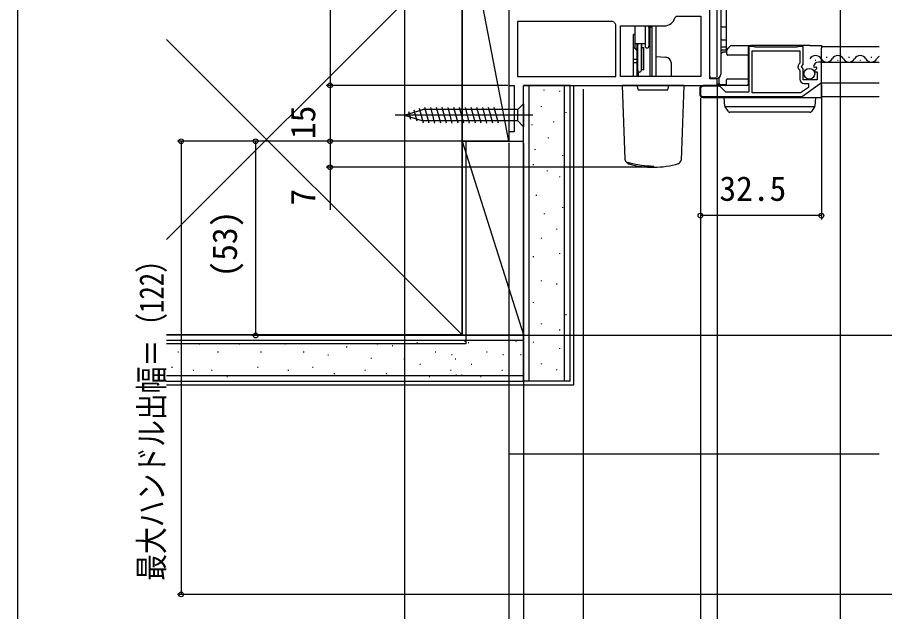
# Model space of a CAD drawing. Units: millimetres, scale not verified. Extents: x -525 to 525, y -783 to 778.
# Drawn here: x -525 to -292, y -627.9 to -468.2 of the extents above; entities that cross this region are included whole.
import ezdxf
from ezdxf.enums import TextEntityAlignment as Align

# ---------------------------------------------------------------- set-up
doc = ezdxf.new("R2010")
doc.units = ezdxf.units.MM
doc.header["$LTSCALE"] = 4
for name, color, linetype in [('0-3_YKK_11', 7, 'Continuous'), ('0-4_YKK_12', 2, 'Continuous'), ('0-5_YKK_13', 4, 'Continuous'), ('0-7_YKK_D', 6, 'Continuous'), ('0-8_YKK_ZWAK', 7, 'Continuous'), ('0-9_YSS_K', 3, 'Continuous'), ('0-A_YSS_KE', 3, 'Continuous')]:
    doc.layers.add(name, color=color, linetype=linetype)
doc.styles.add('ＭＳ ゴシック', font='')
doc.styles.get('ＭＳ ゴシック').set_extended_font_data('MS Gothic')

msp = doc.modelspace()

# ---------------------------------------------------------------- linework, layer by layer
at = {"layer": '0-3_YKK_11'}
for p, q in [((-336.59, -486.682), (-340.8, -486.682)), ((-314.119, -489.356), (-309.299, -485.991)), ((-341.5, -487.382), (-341.5, -488.782)), ((-340.8, -489.482), (-314.52, -489.482))]:
    msp.add_line(p, q, dxfattribs=at)
for points in [[(-393, -372.482), (-393, -433.082), (-421, -433.082), (-421, -436.482), (-419.1, -436.482), (-418.6, -435.982), (-418.1, -435.482), (-393, -435.482), (-393, -486.482), (-391.5, -486.482), (-391.5, -498.982), (-393, -498.982), (-393, -501.482), (-389, -501.482), (-389, -486.482), (-337, -486.482), (-337, -484.682), (-339, -484.682), (-339, -459.982), (-342.3, -459.982)], [(-348.381, -468.264), (-347.895, -467.882), (-341.4, -467.882), (-341.4, -484.082)], [(-364.711, -469.458), (-365.092, -469.282), (-390.6, -469.282), (-390.6, -484.082)], [(-390.6, -484.082), (-364.2, -484.082), (-364.2, -470.174), (-364.376, -469.793)], [(-341.4, -484.082), (-363, -484.082), (-363, -470.482), (-351.2, -470.482)], [(-311.099, -481.364), (-310.848, -481.575), (-310.529, -481.49), (-310.259, -481.958), (-310.836, -482.535), (-310.734, -482.782), (-310.1, -482.782), (-310.1, -484.982), (-313.9, -484.982), (-313.9, -481.982), (-314.2, -481.682), (-314.353, -481.353), (-313.9, -480.813), (-313.9, -475.982), (-315.227, -475.982), (-315.4, -476.082), (-315.573, -476.182), (-326.827, -476.182), (-327, -476.082), (-327.173, -475.982), (-328.5, -475.982), (-328.5, -488.282), (-334.7, -488.282), (-336.095, -486.887)], [(-314.615, -488.482), (-327.6, -488.482), (-327.6, -477.182), (-314.8, -477.182), (-314.8, -480.486), (-315.043, -480.775)], [(-309, -485.417), (-309, -480.182), (-309.805, -480.182)], [(-314.907, -482.324), (-314.8, -482.554), (-314.8, -484.782)], [(-313.6, -485.982), (-312.5, -485.982), (-312.5, -487.006), (-314.615, -488.482)]]:
    msp.add_lwpolyline(points, dxfattribs=at)
for centre, radius, start, end in [((-351.2, -467.582), 2.9, 270.00001, 346.39104), ((-362.5, -467.582), 2.9, 220.32022, 229.67978), ((-314.2, -481.482), 1.1, 139.99999, 229.99481), ((-309.805, -481.482), 1.3, 89.99998, 174.7841), ((-340.8, -487.382), 0.7, 90.00001, 179.99999), ((-336.59, -487.382), 0.7, 45.00004, 90.00003), ((-313.6, -484.782), 1.2, 180.00001, 269.99999), ((-309.7, -485.417), 0.7, 304.91937, 359.99998), ((-340.8, -488.782), 0.7, 180.00001, 269.99999), ((-314.52, -488.782), 0.7, 269.99992, 304.91935)]:
    msp.add_arc(centre, radius, start, end, dxfattribs=at)
at = {"layer": '0-4_YKK_12'}
for p, q in [((-309, -475.982), (-293.513, -475.982)), ((-310.7, -479.682), (-310.5, -479.682)), ((-307.7, -478.922), (-307.5, -478.922)), ((-304.7, -479.682), (-304.5, -479.682)), ((-301.7, -478.922), (-301.5, -478.922)), ((-298.7, -479.682), (-298.5, -479.682)), ((-295.7, -478.922), (-295.5, -478.922)), ((-309, -480.182), (-293.513, -480.182)), ((-309, -485.782), (-293.513, -485.782)), ((-309, -489.482), (-293.513, -489.482))]:
    msp.add_line(p, q, dxfattribs=at)
msp.add_lwpolyline([(-334.5, -477.482), (-334.5, -461.982), (-293.513, -461.982)], dxfattribs=at)
for centre, start, end in [((-310.6, -480.14), 29.20254, 150.79746), ((-307.6, -478.463), 209.20254, 330.79746), ((-304.6, -480.14), 29.20254, 150.79746), ((-301.6, -478.463), 209.20254, 330.79746), ((-298.6, -480.14), 29.20254, 150.79746), ((-295.6, -478.463), 209.20254, 330.79746), ((-292.6, -480.14), 122.10331, 150.79746)]:
    msp.add_arc(centre, 1.718, start, end, dxfattribs=at)
at = {"layer": '0-5_YKK_13'}
for p, q in [((-339, -483.482), (-339, -462.982)), ((-336, -462.982), (-336, -483.482)), ((-359.1, -470.482), (-359.1, -475.332)), ((-356.35, -470.482), (-356.35, -470.776)), ((-355.35, -470.482), (-355.35, -475.909)), ((-355, -484.082), (-355, -470.482)), ((-355, -475.332), (-355, -470.482)), ((-353.5, -470.482), (-353.5, -484.082)), ((-359.1, -472.782), (-359.5, -472.782)), ((-359.5, -484.082), (-359.5, -472.782)), ((-356.35, -470.776), (-356.35, -475.909)), ((-356.35, -470.776), (-356.35, -475.909)), ((-355, -470.703), (-354.5, -470.703)), ((-354.5, -484.082), (-354.5, -470.703)), ((-335.705, -470.687), (-334.5, -470.708)), ((-335.705, -474.187), (-334.5, -474.208)), ((-359, -476.475), (-359.5, -476.475)), ((-356.35, -475.332), (-359.1, -475.332)), ((-359, -476.475), (-359, -475.332)), ((-358.5, -477.074), (-359, -476.475)), ((-358.5, -484.082), (-358.5, -475.332)), ((-358.5, -476.782), (-358.35, -476.782)), ((-358.5, -476.782), (-358.5, -481.782)), ((-358.35, -482.382), (-358.35, -475.332)), ((-357.35, -475.332), (-357.35, -482.382)), ((-357.35, -482.382), (-357.35, -475.682)), ((-357.35, -476.782), (-357.2, -476.782)), ((-357.2, -482.282), (-357.2, -476.282)), ((-357.2, -476.282), (-356.7, -476.282)), ((-356.7, -482.282), (-356.7, -476.282)), ((-355, -475.332), (-355.35, -475.332)), ((-335.7, -476.982), (-336, -476.982)), ((-336, -477.91), (-335.584, -477.554)), ((-334.5, -476.156), (-335.705, -476.177)), ((-334.5, -476.982), (-335.7, -476.982)), ((-335.389, -477.482), (-334.421, -477.482)), ((-334.427, -478.079), (-334.418, -477.077)), ((-334.213, -476.588), (-333.894, -476.27)), ((-333.894, -476.27), (-333.612, -475.987)), ((-333.117, -475.782), (-328, -475.782)), ((-328.7, -476.482), (-328.7, -484.982)), ((-313.096, -475.782), (-328, -475.782)), ((-312.106, -475.782), (-313.096, -475.782)), ((-312.106, -475.782), (-309, -475.782)), ((-309, -475.782), (-309, -476.482)), ((-309, -480.182), (-309, -476.482)), ((-358.5, -479.524), (-359.5, -479.524)), ((-353.5, -478.657), (-350.769, -478.863)), ((-328.7, -478.382), (-334.127, -478.382)), ((-358.5, -480.44), (-359.5, -480.44)), ((-358.35, -481.782), (-358.5, -481.782)), ((-357.2, -481.782), (-357.35, -481.782)), ((-356.7, -482.282), (-357.2, -482.282)), ((-349.4, -480.358), (-349.4, -484.082)), ((-309, -484.982), (-309, -480.182)), ((-358.2, -482.982), (-358.5, -482.682)), ((-358.2, -482.982), (-358.2, -484.082)), ((-339, -483.982), (-339, -483.482)), ((-337, -484.482), (-338.5, -484.482)), ((-336.483, -485.984), (-336.497, -484.346)), ((-362.5, -486.482), (-361.809, -506.284)), ((-358.55, -486.482), (-361.751, -486.482)), ((-346.749, -486.482), (-349.95, -486.482)), ((-346, -486.482), (-346.701, -506.542)), ((-329, -486.482), (-340.8, -486.482)), ((-337, -486.481), (-337, -486.182)), ((-334.515, -486.282), (-336.183, -486.282)), ((-334.497, -486.184), (-334.487, -484.979)), ((-334.187, -484.682), (-328.7, -484.682)), ((-328.7, -484.982), (-328.7, -486.182)), ((-309, -486.082), (-309, -484.982)), ((-309, -489.522), (-309, -486.082)), ((-341.7, -487.382), (-341.7, -488.782)), ((-389, -491.382), (-390.55, -492.932)), ((-340.8, -489.682), (-314.481, -489.682)), ((-314.481, -489.682), (-309, -489.682)), ((-309, -489.682), (-309, -489.522)), ((-421, -494.482), (-416.084, -492.932)), ((-419.304, -495.593), (-419.853, -493.544)), ((-417.608, -496.128), (-418.421, -493.092)), ((-415.933, -496.582), (-416.989, -492.641)), ((-390.55, -492.932), (-416.084, -492.932)), ((-414.38, -496.582), (-415.506, -492.382)), ((-412.827, -496.582), (-413.953, -492.382)), ((-411.274, -496.582), (-412.4, -492.382)), ((-409.721, -496.582), (-410.847, -492.382)), ((-408.169, -496.582), (-409.294, -492.382)), ((-406.616, -496.582), (-407.741, -492.382)), ((-405.063, -496.582), (-406.188, -492.382)), ((-403.51, -496.582), (-404.635, -492.382)), ((-401.957, -496.582), (-403.082, -492.382)), ((-400.404, -496.582), (-401.529, -492.382)), ((-398.851, -496.582), (-399.976, -492.382)), ((-397.298, -496.582), (-398.424, -492.382)), ((-395.745, -496.582), (-396.871, -492.382)), ((-334.934, -492.185), (-310.766, -492.185)), ((-334.884, -492.272), (-334.895, -492.256)), ((-334.005, -493.476), (-334.884, -492.272)), ((-312.099, -493.682), (-312.503, -493.682)), ((-310.816, -492.272), (-311.695, -493.476)), ((-310.805, -492.256), (-310.816, -492.272)), ((-386.5, -494.482), (-423.5, -494.482)), ((-421, -494.482), (-416.084, -496.032)), ((-421, -494.482), (-416.084, -496.032)), ((-390.55, -496.032), (-416.084, -496.032)), ((-361.101, -507.205), (-361.101, -507.203)), ((-360.65, -507.336), (-360.657, -507.592)), ((-353.989, -508.48), (-353.989, -508.311))]:
    msp.add_line(p, q, dxfattribs=at)
for points in [[(-336.433, -486.147), (-337, -486.182), (-337, -485.882), (-337, -484.482)], [(-361.751, -486.482), (-362.138, -486.482), (-362.405, -486.482), (-362.5, -486.482)], [(-346, -486.482), (-346.095, -486.482), (-346.361, -486.482), (-346.749, -486.482)], [(-389, -491.382), (-389, -497.582), (-390.55, -496.032), (-390.55, -492.932)], [(-334.952, -492.097), (-335.1, -489.682), (-334.102, -489.682), (-311.598, -489.682), (-310.6, -489.682), (-310.748, -492.097)], [(-312.503, -493.682), (-333.197, -493.682), (-333.601, -493.682)], [(-355.556, -508.19), (-357.43, -508.009), (-359.282, -507.68), (-361.101, -507.203)], [(-356.579, -508.11), (-356.582, -508.18), (-356.585, -508.24), (-356.588, -508.287), (-356.591, -508.324), (-356.594, -508.349), (-356.597, -508.362), (-356.6, -508.364)], [(-356.6, -508.364), (-356.352, -508.358), (-356.113, -508.291), (-355.898, -508.168)], [(-354.236, -508.275), (-354.28, -508.27), (-354.386, -508.261), (-354.532, -508.25), (-354.707, -508.239), (-354.904, -508.228), (-355.118, -508.216), (-355.342, -508.203), (-355.57, -508.191)], [(-353.989, -508.311), (-354.005, -508.3), (-354.054, -508.289), (-354.135, -508.278), (-354.244, -508.268), (-354.38, -508.257), (-354.539, -508.247), (-354.718, -508.236), (-354.913, -508.225), (-355.12, -508.214), (-355.335, -508.202), (-355.556, -508.19)], [(-354.237, -508.283), (-354.186, -508.294), (-353.989, -508.311)]]:
    msp.add_lwpolyline(points, dxfattribs=at)
msp.add_lwpolyline([(-358.55, -486.482), (-358.25, -487.682), (-350.25, -487.682), (-349.95, -486.482)], close=True, dxfattribs=at)
msp.add_circle((-312.25, -483.333), 1.45, dxfattribs=at)
for centre, radius, start, end in [((-355.85, -470.776), 0.5, 143.96476, 180), ((-355.85, -470.776), 0.5, 0, 36.03524), ((-335.7, -470.387), 0.3, 180, 269), ((-335.7, -473.887), 0.3, 180, 269), ((-355.85, -475.909), 0.5, 180, 0), ((-355.85, -475.909), 0.5, 180, 0), ((-335.7, -476.477), 0.3, 91, 180), ((-335.389, -477.782), 0.3, 90, 130.60129), ((-333.718, -477.083), 0.7, 135, 179.5), ((-333.117, -476.482), 0.7, 90, 135), ((-328, -476.482), 0.7, 90, 180), ((-350.9, -480.358), 1.5, 0, 85), ((-334.127, -478.082), 0.3, 179.5, 270), ((-357.85, -482.382), 0.5, 180, 0), ((-338.5, -483.982), 0.5, 180, 270), ((-337, -483.482), 1, 270, 0), ((-340.8, -487.382), 0.9, 90, 180), ((-336.183, -485.982), 0.3, 180.5, 270), ((-334.797, -486.182), 0.3, 270, 359.5), ((-334.187, -484.982), 0.3, 90, 179.5), ((-334.187, -484.982), 0.3, 90, 179.5), ((-329, -486.182), 0.3, 270, 0), ((-340.8, -488.782), 0.9, 180, 270), ((-334.653, -492.079), 0.3, 183.5, 216.09486), ((-333.601, -493.182), 0.5, 216.09486, 270), ((-312.099, -493.182), 0.5, 270, 323.90514), ((-311.047, -492.079), 0.3, 323.90514, 356.5), ((-360.809, -506.249), 1, 182, 253.0185), ((-360.424, -506.618), 1, 210.54736, 254.07496), ((-354.25, -484.984), 23.498, 254.07432, 270.63734), ((-354.25, -484.982), 23.5, 270.63663, 286.92472), ((-347.7, -506.507), 1, 286.92472, 358), ((-354, -507.48), 1, 230.81157, 270.63663), ((-235.587, -508.921), 118.925, 179.72024, 179.78772)]:
    msp.add_arc(centre, radius, start, end, dxfattribs=at)
at = {"layer": '0-7_YKK_D'}
for p, q in [((-337, -484.182), (-337, -281.575)), ((-337, -484.182), (-337, -330.482)), ((-337, -484.182), (-337, -330.482)), ((-441, -436.482), (-441, -486.482)), ((-421, -436.982), (-421, -766.482)), ((-304, -455.982), (-304, -686.482)), ((-393.5, -486.482), (-442, -486.482)), ((-393.25, -486.482), (-442, -486.482)), ((-441, -486.482), (-441, -501.482)), ((-337, -486.582), (-337, -666.482)), ((-309, -486.417), (-309, -522.482)), ((-373, -487.482), (-373, -746.482)), ((-373, -487.482), (-373, -746.482)), ((-337, -486.982), (-337, -686.482)), ((-337, -486.982), (-337, -686.482)), ((-341.5, -489.782), (-341.5, -646.482)), ((-341.5, -489.782), (-341.5, -646.482)), ((-341.5, -489.782), (-341.5, -522.482)), ((-393.5, -501.482), (-482, -501.482)), ((-481, -501.482), (-481, -623.294)), ((-393.5, -501.482), (-462, -501.482)), ((-461, -501.482), (-461, -553.699)), ((-393.5, -501.482), (-442, -501.482)), ((-393.5, -501.482), (-442, -501.482)), ((-393, -501.882), (-393, -706.482)), ((-393, -501.882), (-393, -766.482)), ((-393, -501.882), (-393, -746.482)), ((-393, -501.882), (-393, -766.482)), ((-393, -501.882), (-393, -686.482)), ((-393, -501.882), (-393, -646.482)), ((-389, -501.982), (-389, -686.482)), ((-389, -501.982), (-389, -686.482)), ((-355.25, -508.482), (-442, -508.482)), ((-309, -521.482), (-341.5, -521.482)), ((-183.398, -553.699), (-462, -553.699)), ((-185.607, -623.294), (-482, -623.294))]:
    msp.add_line(p, q, dxfattribs=at)
msp.add_lwpolyline([(-441, -501.482), (-441, -508.482), (-441, -519.89)], dxfattribs=at)
for centre in [(-441, -486.482), (-441, -486.482), (-481, -501.482), (-461, -501.482), (-441, -501.482), (-441, -501.482), (-441, -508.482), (-341.5, -521.482), (-309, -521.482), (-461, -553.699), (-481, -623.294)]:
    msp.add_circle(centre, 0.637, dxfattribs=at)
at = {"layer": '0-8_YKK_ZWAK'}
msp.add_line((-525, 747.3), (-525, -782.7), dxfattribs=at)
at = {"layer": '0-9_YSS_K'}
for p, q in [((-393, -501.482), (-405.501, -436.482)), ((-405.503, -448.482), (-484.893, -527.872)), ((-405.503, -553.482), (-484.893, -474.092)), ((-387.503, -565.982), (-387.503, -486.482)), ((-378.003, -565.982), (-378.003, -486.482)), ((-375.503, -566.982), (-375.503, -486.482)), ((-383.555, -487.674), (-383.555, -487.874)), ((-379.344, -487.901), (-379.344, -488.101)), ((-384.289, -492.022), (-384.289, -492.222)), ((-377.695, -493.67), (-377.695, -493.87)), ((-380.992, -496.142), (-380.992, -496.342)), ((-386.783, -496.963), (-386.783, -497.163)), ((-382.385, -500.471), (-382.385, -500.671)), ((-378.098, -500.282), (-378.098, -500.482)), ((-405.503, -501.482), (-389.003, -501.482)), ((-405.503, -553.482), (-405.503, -501.482)), ((-405.503, -501.482), (-389.003, -553.482)), ((-389.003, -553.482), (-389.003, -501.033)), ((-386.004, -503.59), (-386.004, -503.79)), ((-378.519, -505.208), (-378.519, -505.408)), ((-386.437, -507.681), (-386.437, -507.881)), ((-382.64, -509.329), (-382.64, -509.529)), ((-379.344, -510.977), (-379.344, -511.177)), ((-385.613, -515.922), (-385.613, -516.122)), ((-378.519, -519.219), (-378.519, -519.419)), ((-383.464, -520.867), (-383.464, -521.067)), ((-380.168, -524.988), (-380.168, -525.188)), ((-384.289, -527.461), (-384.289, -527.661)), ((-386.437, -532.405), (-386.437, -532.605)), ((-379.344, -531.581), (-379.344, -531.781)), ((-384.289, -538.93), (-384.289, -539.13)), ((-380.168, -539.754), (-380.168, -539.954)), ((-386.437, -544.699), (-386.437, -544.899)), ((-377.695, -547.996), (-377.695, -548.196)), ((-384.289, -550.468), (-384.289, -550.668)), ((-379.344, -552.117), (-379.344, -552.317)), ((-405.503, -553.482), (-389.003, -553.482)), ((-484.893, -554.982), (-389.003, -554.982)), ((-475.934, -556.048), (-476.134, -556.048)), ((-465.22, -556.048), (-465.42, -556.048)), ((-452.926, -556.048), (-453.126, -556.048)), ((-428.201, -556.048), (-428.401, -556.048)), ((-424.11, -556.481), (-424.31, -556.481)), ((-417.484, -555.701), (-417.684, -555.701)), ((-404.686, -555.312), (-404.886, -555.312)), ((-403.711, -555.701), (-403.911, -555.701)), ((-390.913, -555.312), (-391.113, -555.312)), ((-386.437, -555.413), (-386.437, -555.613)), ((-481.703, -558.196), (-481.903, -558.196)), ((-470.989, -558.196), (-471.189, -558.196)), ((-459.451, -558.196), (-459.651, -558.196)), ((-447.981, -558.196), (-448.181, -558.196)), ((-441.388, -559.02), (-441.588, -559.02)), ((-436.443, -556.872), (-436.643, -556.872)), ((-412.542, -558.196), (-412.742, -558.196)), ((-408.194, -558.93), (-408.394, -558.93)), ((-398.77, -558.196), (-398.969, -558.196)), ((-394.422, -558.93), (-394.621, -558.93)), ((-389.619, -558.93), (-389.819, -558.93)), ((-379.344, -557.062), (-379.344, -557.262)), ((-429.85, -559.844), (-430.05, -559.844)), ((-420.992, -560.099), (-421.192, -560.099)), ((-416.663, -561.493), (-416.863, -561.493)), ((-407.219, -560.099), (-407.419, -560.099)), ((-402.89, -561.493), (-403.09, -561.493)), ((-384.289, -561.182), (-384.289, -561.382)), ((-483.351, -562.317), (-483.551, -562.317)), ((-477.582, -563.141), (-477.782, -563.141)), ((-472.637, -563.141), (-472.837, -563.141)), ((-460.275, -562.317), (-460.475, -562.317)), ((-452.102, -563.141), (-452.302, -563.141)), ((-445.509, -562.317), (-445.709, -562.317)), ((-431.498, -563.141), (-431.698, -563.141)), ((-408.422, -563.141), (-408.622, -563.141)), ((-394.649, -563.141), (-394.849, -563.141)), ((-380.168, -562.831), (-380.168, -563.031)), ((-484.893, -564.482), (-389.003, -564.482)), ((-468.517, -564.789), (-468.717, -564.789)), ((-439.74, -563.965), (-439.94, -563.965)), ((-425.729, -563.965), (-425.929, -563.965)), ((-420.802, -564.387), (-421.002, -564.387)), ((-414.191, -564.789), (-414.391, -564.789)), ((-407.029, -564.387), (-407.229, -564.387)), ((-405.466, -564.387), (-405.666, -564.387)), ((-400.418, -564.789), (-400.618, -564.789)), ((-393.003, -565.982), (-393.003, -585.482)), ((-484.893, -566.982), (-375.503, -566.982)), ((-393.003, -585.482), (-293.513, -585.482))]:
    msp.add_line(p, q, dxfattribs=at)
msp.add_lwpolyline([(-405.501, -501.482), (-405.501, -436.482), (-393.001, -436.482), (-393, -501.482)], close=True, dxfattribs=at)
at = {"layer": '0-A_YSS_KE'}
for p, q in [((-389.003, -565.982), (-389.003, -486.482)), ((-376.503, -486.482), (-389.003, -486.482)), ((-376.503, -565.982), (-376.503, -486.482)), ((-404.503, -501.482), (-404.503, -555.982)), ((-484.893, -553.482), (-389.003, -553.482)), ((-389.003, -565.982), (-389.003, -553.482)), ((-404.503, -555.982), (-484.893, -555.982)), ((-484.893, -565.982), (-389.003, -565.982)), ((-376.503, -565.982), (-389.003, -565.982))]:
    msp.add_line(p, q, dxfattribs=at)
msp.add_lwpolyline([(-484.893, -448.482), (-405.503, -448.482), (-405.503, -553.482), (-484.893, -553.482)], dxfattribs=at)

# ---------------------------------------------------------------- texts
at = {"layer": '0-7_YKK_D', "style": 'ＭＳ ゴシック'}
for s, p in [('15', (-443, -500.885)), ('7', (-443, -518.759)), ('(53)', (-464.023, -538.099))]:
    msp.add_text(s, height=6.598, rotation=90, dxfattribs=at).set_placement(p, align=Align.BOTTOM_LEFT)
msp.add_text('32.5', height=6.598, dxfattribs=at).set_placement((-336.398, -519.482), align=Align.BOTTOM_LEFT)
at = {"layer": '0-7_YKK_D', "style": 'ＭＳ ゴシック', "width": 0.8}
msp.add_text('最大ハンドル出幅＝（122）', height=6.598, rotation=90, dxfattribs=at).set_placement((-483.676, -619.64), align=Align.BOTTOM_LEFT)

doc.saveas('drawing.dxf')
